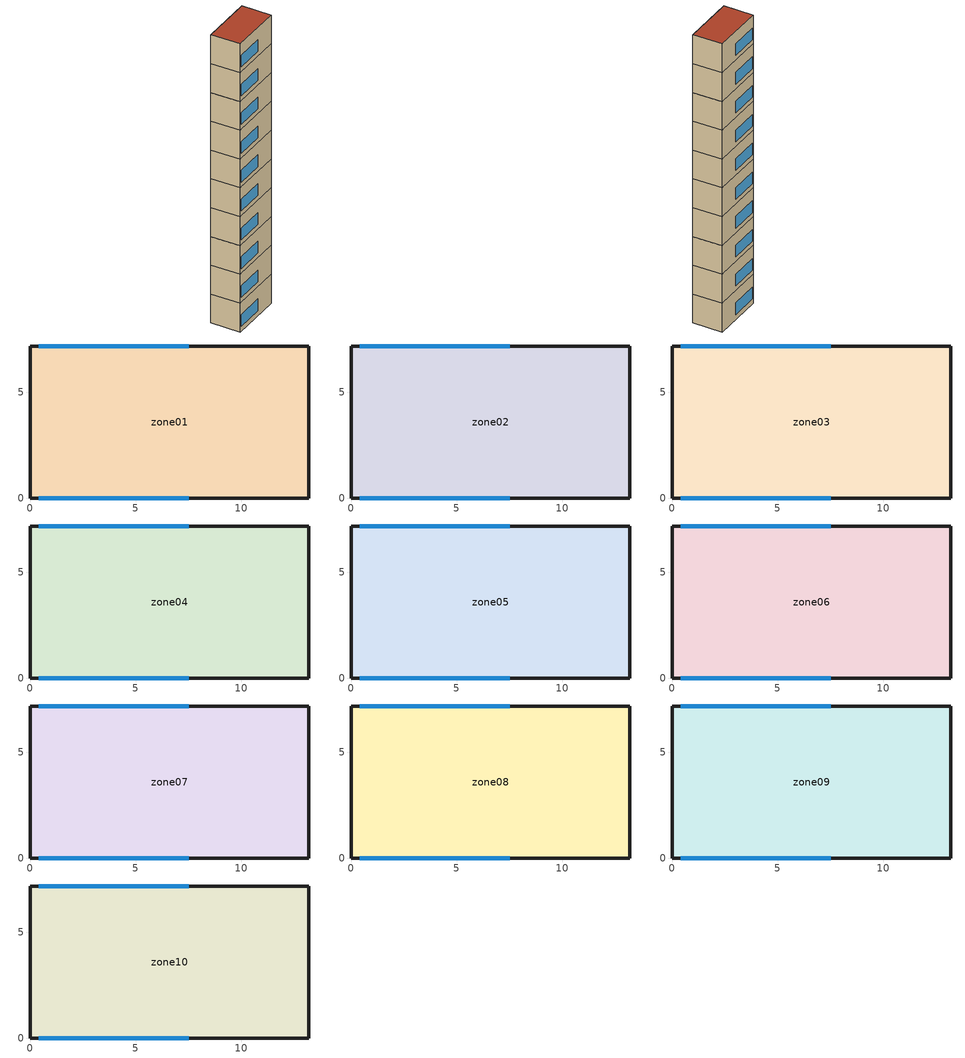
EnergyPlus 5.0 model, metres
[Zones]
zone01
 floor ground (GROUND_FLOOR): 0,0 0,7.2 13.2,7.2 13.2,0 z0
 wall outside (EXT_WALL): 13.2,0 13.2,7.2 0,7.2 0,0 13.2,0 z0:7.2
 window (EXT_WINDOW1): 0.4,0 7.5,0 / 7.5,7.2 0.4,7.2 z1.25:4.15
 ceiling to zone02 (ADJ_CEILING): 13.2,0 13.2,7.2 0,7.2 0,0 z7.2
zone02
 floor to zone01 (ADJ_CEILING): 0,0 0,7.2 13.2,7.2 13.2,0 z7.2
 wall outside (EXT_WALL): 13.2,0 13.2,7.2 0,7.2 0,0 13.2,0 z7.2:14.4
 window (EXT_WINDOW1): 0.4,0 7.5,0 / 7.5,7.2 0.4,7.2 z8.45:11.35
 ceiling to zone03 (ADJ_CEILING): 13.2,0 13.2,7.2 0,7.2 0,0 z14.4
zone03
 floor to zone02 (ADJ_CEILING): 0,0 0,7.2 13.2,7.2 13.2,0 z14.4
 wall outside (EXT_WALL): 13.2,0 13.2,7.2 0,7.2 0,0 13.2,0 z14.4:21.6
 window (EXT_WINDOW1): 0.4,0 7.5,0 / 7.5,7.2 0.4,7.2 z15.65:18.55
 ceiling to zone04 (ADJ_CEILING): 13.2,0 13.2,7.2 0,7.2 0,0 z21.6
zone04
 floor to zone03 (ADJ_CEILING): 0,0 0,7.2 13.2,7.2 13.2,0 z21.6
 wall outside (EXT_WALL): 13.2,0 13.2,7.2 0,7.2 0,0 13.2,0 z21.6:28.8
 window (EXT_WINDOW1): 0.4,0 7.5,0 / 7.5,7.2 0.4,7.2 z22.85:25.75
 ceiling to zone05 (ADJ_CEILING): 13.2,0 13.2,7.2 0,7.2 0,0 z28.8
zone05
 floor to zone04 (ADJ_CEILING): 0,0 0,7.2 13.2,7.2 13.2,0 z28.8
 wall outside (EXT_WALL): 13.2,0 13.2,7.2 0,7.2 0,0 13.2,0 z28.8:36
 window (EXT_WINDOW1): 0.4,0 7.5,0 / 7.5,7.2 0.4,7.2 z30.05:32.95
 ceiling to zone06 (ADJ_CEILING): 13.2,0 13.2,7.2 0,7.2 0,0 z36
zone06
 floor to zone05 (ADJ_CEILING): 0,0 0,7.2 13.2,7.2 13.2,0 z36
 wall outside (EXT_WALL): 13.2,0 13.2,7.2 0,7.2 0,0 13.2,0 z36:43.2
 window (EXT_WINDOW1): 0.4,0 7.5,0 / 7.5,7.2 0.4,7.2 z37.25:40.15
 ceiling to zone07 (ADJ_CEILING): 13.2,0 13.2,7.2 0,7.2 0,0 z43.2
zone07
 floor to zone06 (ADJ_CEILING): 0,0 0,7.2 13.2,7.2 13.2,0 z43.2
 wall outside (EXT_WALL): 13.2,0 13.2,7.2 0,7.2 0,0 13.2,0 z43.2:50.4
 window (EXT_WINDOW1): 0.4,0 7.5,0 / 7.5,7.2 0.4,7.2 z44.45:47.35
 ceiling to zone08 (ADJ_CEILING): 13.2,0 13.2,7.2 0,7.2 0,0 z50.4
zone08
 floor to zone07 (ADJ_CEILING): 0,0 0,7.2 13.2,7.2 13.2,0 z50.4
 wall outside (EXT_WALL): 13.2,0 13.2,7.2 0,7.2 0,0 13.2,0 z50.4:57.6
 window (EXT_WINDOW1): 0.4,0 7.5,0 / 7.5,7.2 0.4,7.2 z51.65:54.55
 ceiling to zone09 (ADJ_CEILING): 13.2,0 13.2,7.2 0,7.2 0,0 z57.6
zone09
 floor to zone08 (ADJ_CEILING): 0,0 0,7.2 13.2,7.2 13.2,0 z57.6
 wall outside (EXT_WALL): 13.2,0 13.2,7.2 0,7.2 0,0 13.2,0 z57.6:64.8
 window (EXT_WINDOW1): 0.4,0 7.5,0 / 7.5,7.2 0.4,7.2 z58.85:61.75
 ceiling to zone10 (ADJ_CEILING): 13.2,0 13.2,7.2 0,7.2 0,0 z64.8
zone10
 floor to zone09 (ADJ_CEILING): 0,0 0,7.2 13.2,7.2 13.2,0 z64.8
 wall outside (EXT_WALL): 13.2,0 13.2,7.2 0,7.2 0,0 13.2,0 z64.8:72
 window (EXT_WINDOW1): 0.4,0 7.5,0 / 7.5,7.2 0.4,7.2 z66.05:68.95
 roof outside (EXT_ROOF): 13.2,0 13.2,7.2 0,7.2 0,0 z72
[Building]
TRNSYS18: North Axis {deg}=0; Terrain=City; Loads Convergence Tolerance Value=0; Temperature Convergence Tolerance Value {deltaC}=0; Solar Distribution=FullInteriorAndExterior; Maximum Number of Warmup Days=0
[Site:Location]
not used: Latitude {deg}=0; Longitude {deg}=0; Time Zone {hr}=0; Elevation {m}=0
[Construction]
GROUND_FLOOR; EXT_WALL; EXT_ROOF; ADJ_CEILING; EXT_WINDOW1: 
[WindowProperty:ShadingControl]
ESHADE=0; ISHADE=INPUT 1*MAX_ISHADE : SHADECNTRL=ISHADE_INTERNAL
[SurfaceProperty:OtherSideCoefficients]
BOUNDARY=IDENTICAL; BOUNDARY=INPUT 1*TBOUNDARY; BOUNDARY=INPUT 1*TBOUNDARY_2; BOUNDARY=INPUT 1*TBOUNDARY_3; BOUNDARY=INPUT 1*TGROUND; BOUNDARY=20; BOUNDARY=15
[Zone] Multiplier=1
zone01; zone02; zone03; zone04; zone05; zone06; zone07; zone08; zone09; zone10
